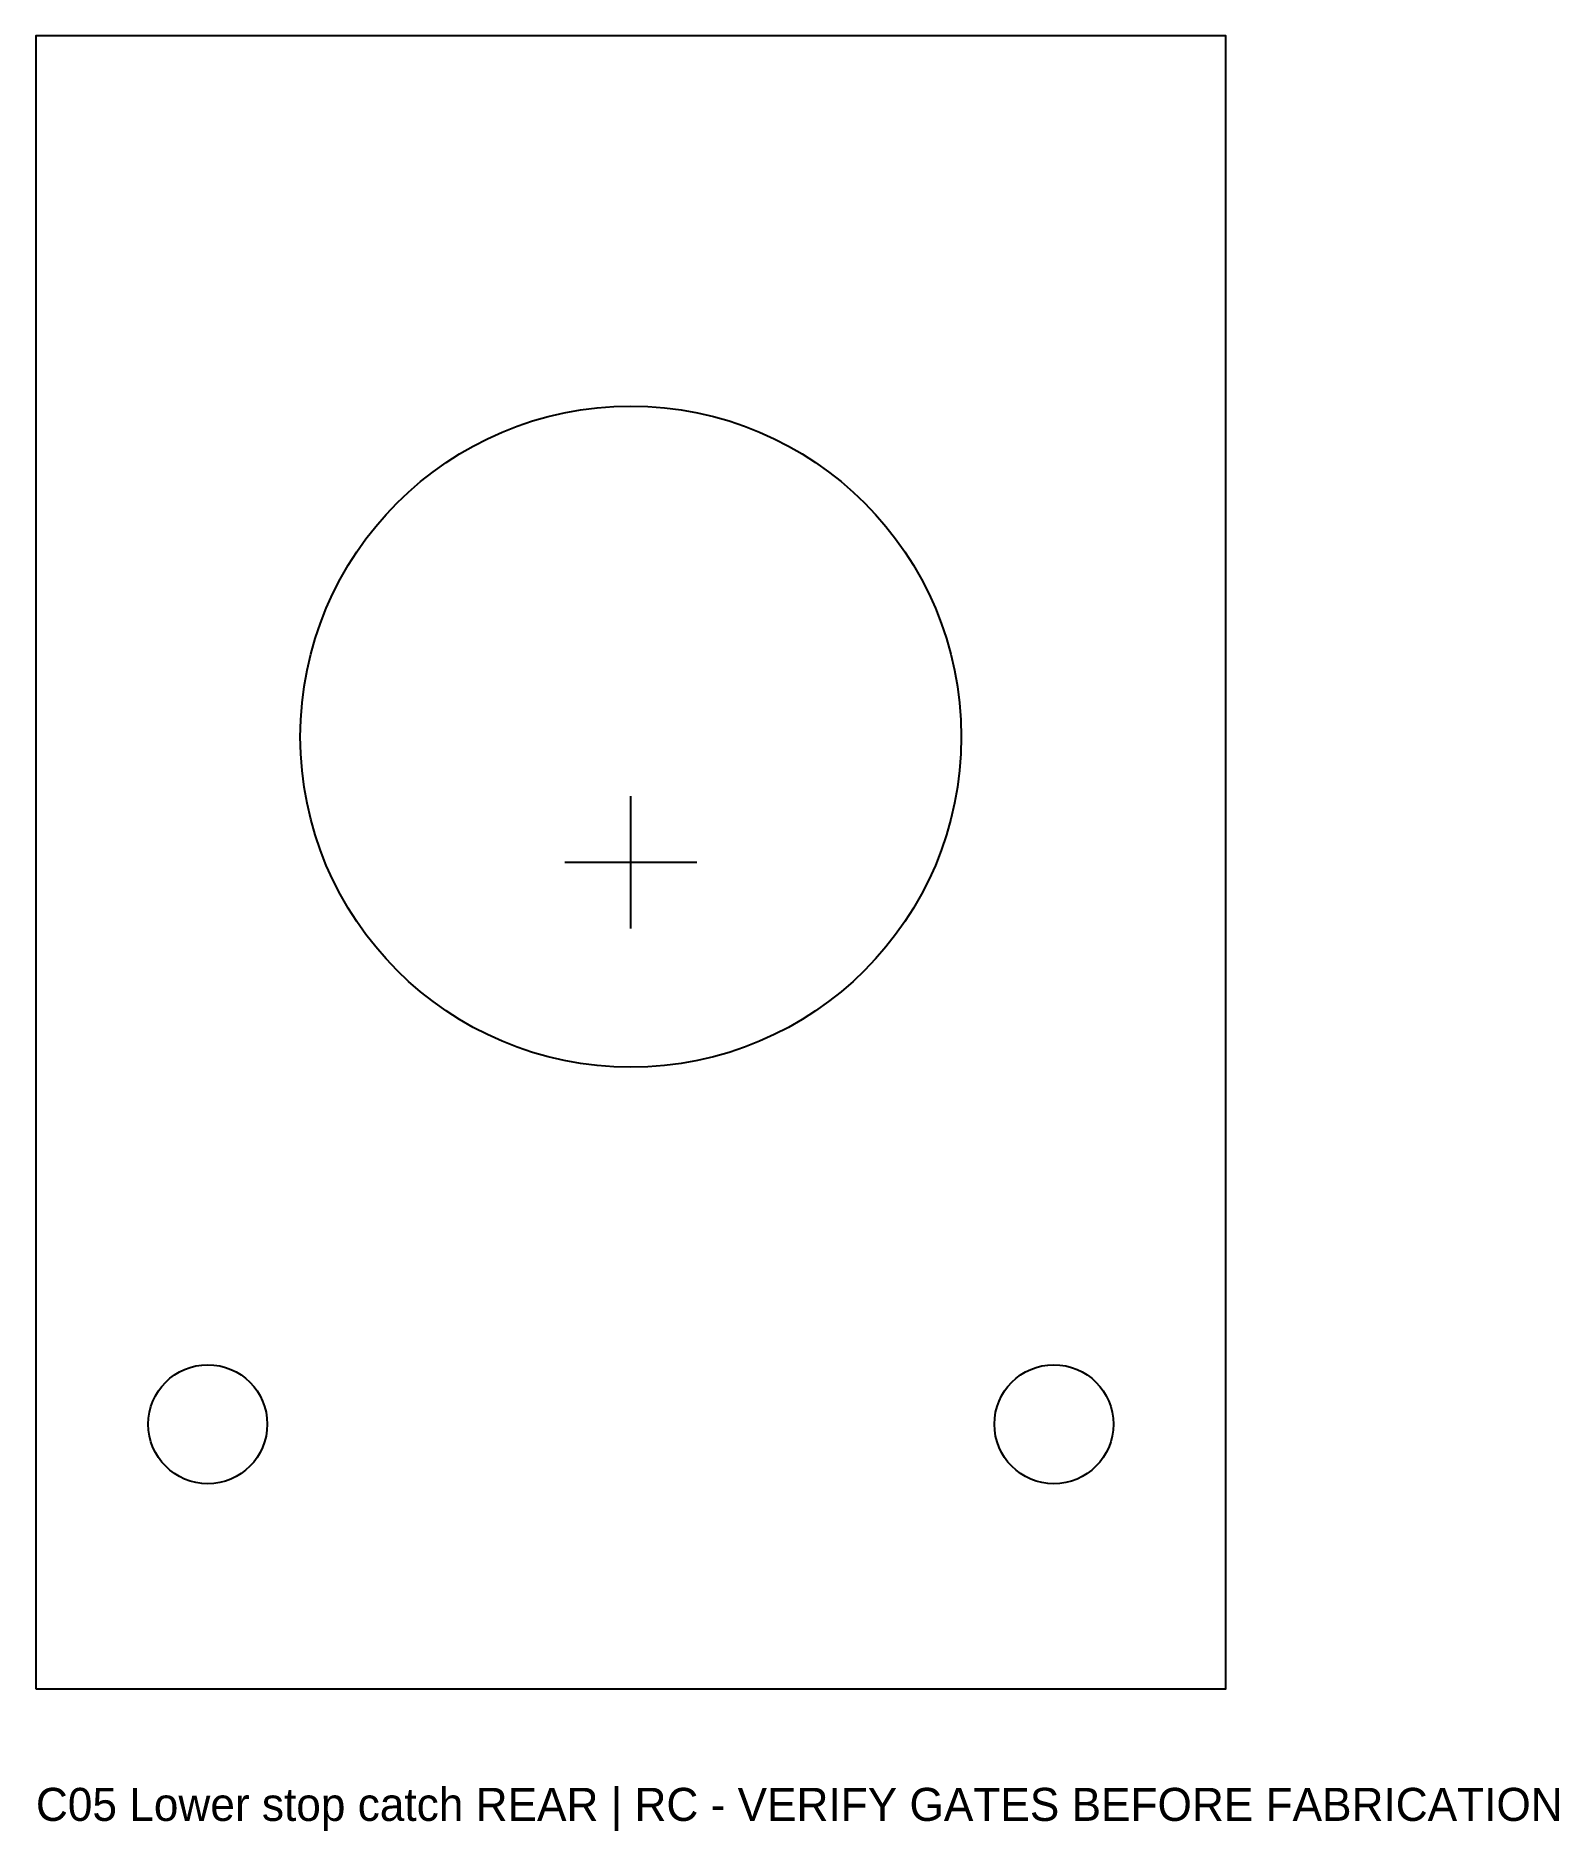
# Model space of a CAD drawing. Header units: metres. Extents: x -45 to 70, y -73 to 62.
import ezdxf

# ---------------------------------------------------------------- set-up
doc = ezdxf.new("R2010")
doc.units = ezdxf.units.M
for name, color, linetype in [('CENTER', 6, 'Continuous'), ('NOTES', 7, 'Continuous'), ('OPEN', 5, 'Continuous'), ('OUTLINE', 7, 'Continuous'), ('THRU', 1, 'Continuous')]:
    doc.layers.add(name, color=color, linetype=linetype)

msp = doc.modelspace()

# ---------------------------------------------------------------- linework, layer by layer
at = {"layer": 'CENTER'}
for p, q in [((0, -5), (0, 5)), ((-5, 0), (5, 0))]:
    msp.add_line(p, q, dxfattribs=at)
at = {"layer": 'OPEN'}
msp.add_circle((0, 9.5), 25, dxfattribs=at)
at = {"layer": 'OUTLINE'}
msp.add_lwpolyline([(-45, -62.5), (45, -62.5), (45, 62.5), (-45, 62.5)], close=True, dxfattribs=at)
at = {"layer": 'THRU'}
for centre in [(-32, -42.5), (32, -42.5)]:
    msp.add_circle(centre, 4.5, dxfattribs=at)

# ---------------------------------------------------------------- texts
at = {"layer": 'NOTES'}
msp.add_text('C05 Lower stop catch REAR | RC - VERIFY GATES BEFORE FABRICATION', height=2.5, dxfattribs=at).set_placement((-45, -72.5))

doc.saveas('drawing.dxf')
